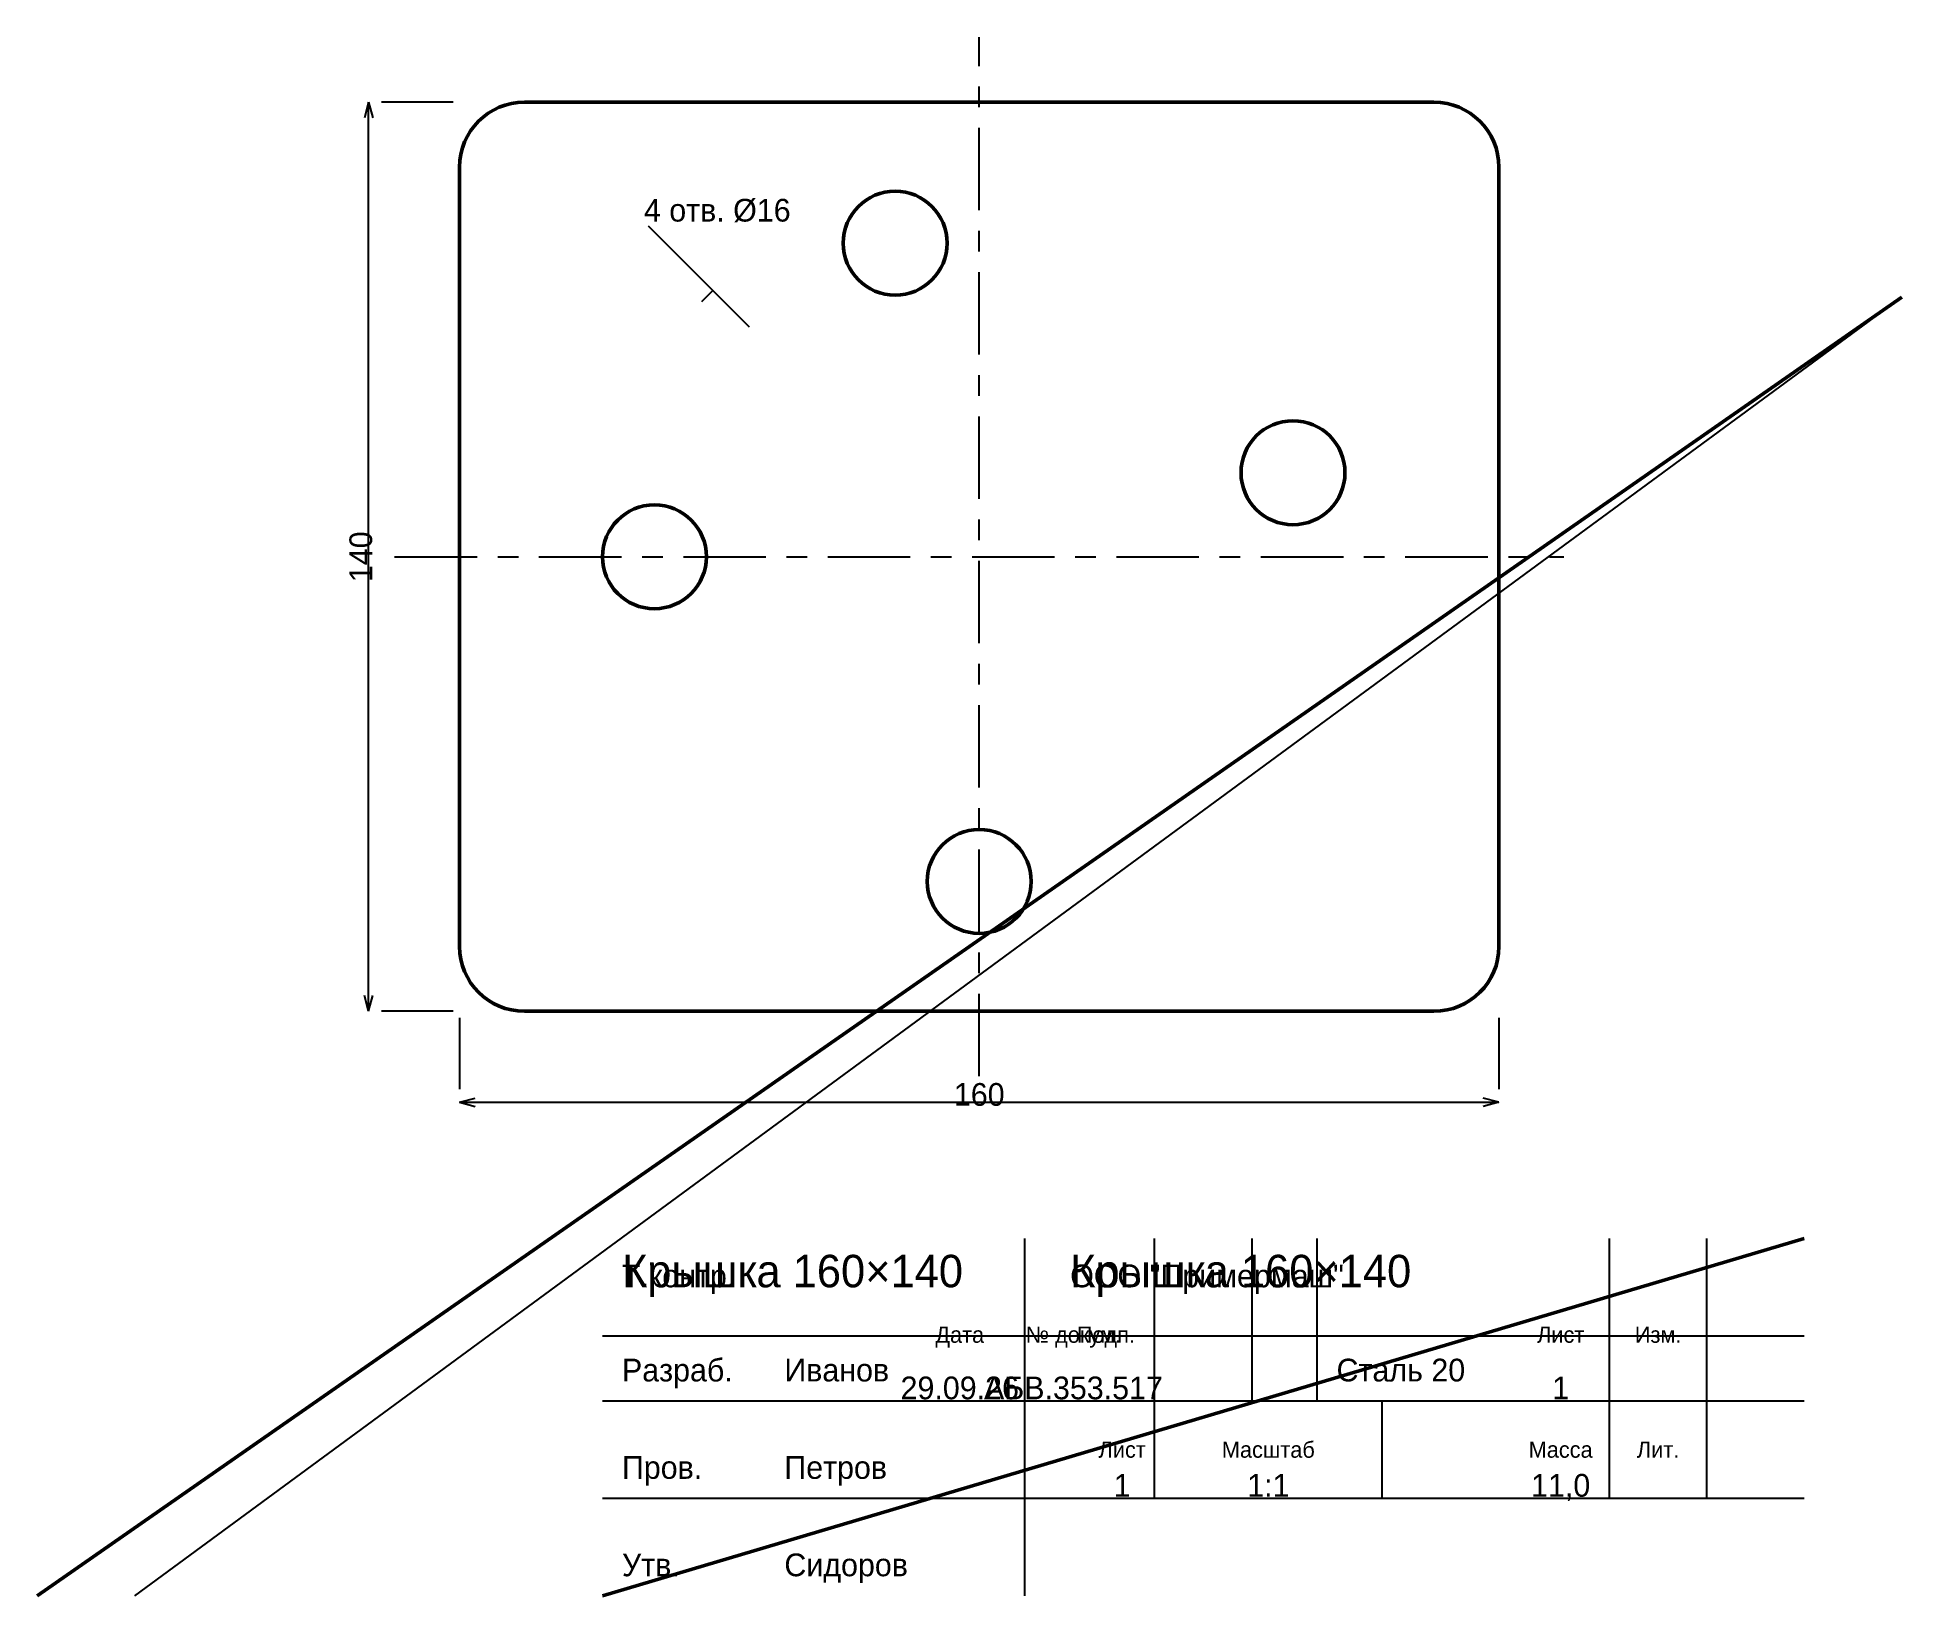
# Model space of a CAD drawing. Header units: millimetres. Extents: x 5 to 292, y 5 to 245.
import ezdxf
from ezdxf.enums import TextEntityAlignment as Align

# ---------------------------------------------------------------- set-up
doc = ezdxf.new("R2010")
doc.units = ezdxf.units.MM
doc.linetypes.add('CENTER', pattern=[22.225, 12.7, -3.175, 3.175, -3.175])
for name, color, linetype, lineweight in [('AXIS', 7, 'CENTER', 25), ('DIMS', 7, 'CONTINUOUS', 25), ('MAIN', 7, 'CONTINUOUS', 50), ('TEXT', 7, 'CONTINUOUS', 25), ('THIN', 7, 'CONTINUOUS', 25)]:
    doc.layers.add(name, color=color, linetype=linetype, lineweight=lineweight)

msp = doc.modelspace()

# ---------------------------------------------------------------- linework, layer by layer
at = {"layer": 'AXIS', "linetype": 'CENTER', "lineweight": 25}
for p, q in [((150, 85), (150, 245)), ((60, 165), (240, 165))]:
    msp.add_line(p, q, dxfattribs=at)
at = {"layer": 'DIMS', "linetype": 'CONTINUOUS', "lineweight": 25}
for p, q in [((56, 235), (55.353, 232.585)), ((56, 95), (56, 235)), ((56, 235), (56.647, 232.585)), ((69, 235), (58, 235)), ((108.988, 206.012), (99.088, 215.912)), ((108.988, 206.012), (107.22, 204.244)), ((114.645, 200.355), (108.988, 206.012)), ((108.988, 206.012), (110.756, 204.244)), ((56, 95), (55.353, 97.415)), ((56, 95), (56.647, 97.415)), ((69, 95), (58, 95)), ((70, 94), (70, 83)), ((230, 94), (230, 83)), ((70, 81), (72.415, 81.647)), ((70, 81), (230, 81)), ((70, 81), (72.415, 80.353)), ((230, 81), (227.585, 81.647)), ((230, 81), (227.585, 80.353))]:
    msp.add_line(p, q, dxfattribs=at)
at = {"layer": 'MAIN', "linetype": 'CONTINUOUS', "lineweight": 50}
for p, q in [((80, 235), (220, 235)), ((70, 105), (70, 225)), ((230, 105), (230, 225)), ((5, 5), (292, 205)), ((80, 95), (220, 95)), ((92, 5), (277, 60))]:
    msp.add_line(p, q, dxfattribs=at)
for centre in [(137.059, 213.296), (198.296, 177.941), (100, 165), (150, 115)]:
    msp.add_circle(centre, 8, dxfattribs=at)
for centre, start, end in [((80, 225), 90, 180), ((220, 225), 0, 90), ((80, 105), 180, 270), ((220, 105), 270, 360)]:
    msp.add_arc(centre, 10, start, end, dxfattribs=at)
at = {"layer": 'THIN', "linetype": 'CONTINUOUS', "lineweight": 25}
for p, q in [((20, 5), (292, 205)), ((157, 5), (157, 60)), ((177, 35), (177, 60)), ((192, 35), (192, 60)), ((202, 35), (202, 60)), ((247, 35), (247, 60)), ((262, 35), (262, 60)), ((92, 45), (277, 45)), ((92, 35), (277, 35)), ((177, 20), (177, 35)), ((212, 20), (212, 35)), ((247, 20), (247, 35)), ((262, 20), (262, 35)), ((92, 20), (277, 20))]:
    msp.add_line(p, q, dxfattribs=at)

# ---------------------------------------------------------------- texts
at = {"layer": 'DIMS', "linetype": 'CONTINUOUS', "lineweight": 25}
msp.add_text('4 отв. %%c16', height=3.5, dxfattribs=at).set_placement((98.381, 216.619))
msp.add_text('140', height=3.5, rotation=90, dxfattribs=at).set_placement((54.8, 165), align=Align.MIDDLE_CENTER)
msp.add_text('160', height=3.5, dxfattribs=at).set_placement((150, 82.2), align=Align.MIDDLE_CENTER)
at = {"layer": 'TEXT', "linetype": 'CONTINUOUS', "lineweight": 25}
for s, height, p in [('Крышка 160×140', 5, (95, 52.5)), ('Крышка 160×140', 5, (164, 52.5)), ('Т.контр.', 3.5, (95, 52.5)), ('ООО "Примермаш"', 3.5, (164, 52.5)), ('Разраб.', 3.5, (95, 38)), ('Иванов', 3.5, (120, 38)), ('Сталь 20', 3.5, (205, 38)), ('Пров.', 3.5, (95, 23)), ('Петров', 3.5, (120, 23)), ('Утв.', 3.5, (95, 8)), ('Сидоров', 3.5, (120, 8))]:
    msp.add_text(s, height=height, dxfattribs=at).set_placement(p)
for s, height, p in [('Дата', 2.5, (147, 45.2)), ('№ докум.', 2.5, (164.5, 45.2)), ('Подп.', 2.5, (169.5, 45.2)), ('Лист', 2.5, (239.5, 45.2)), ('Изм.', 2.5, (254.5, 45.2)), ('29.09.26', 3.5, (147, 37)), ('АБВ.353.517', 3.5, (164.5, 37)), ('1', 3.5, (239.5, 37)), ('Лист', 2.5, (172, 27.5)), ('Масштаб', 2.5, (194.5, 27.5)), ('Масса', 2.5, (239.5, 27.5)), ('Лит.', 2.5, (254.5, 27.5)), ('1', 3.5, (172, 22)), ('1:1', 3.5, (194.5, 22)), ('11,0', 3.5, (239.5, 22))]:
    msp.add_text(s, height=height, dxfattribs=at).set_placement(p, align=Align.MIDDLE_CENTER)

doc.saveas('drawing.dxf')
